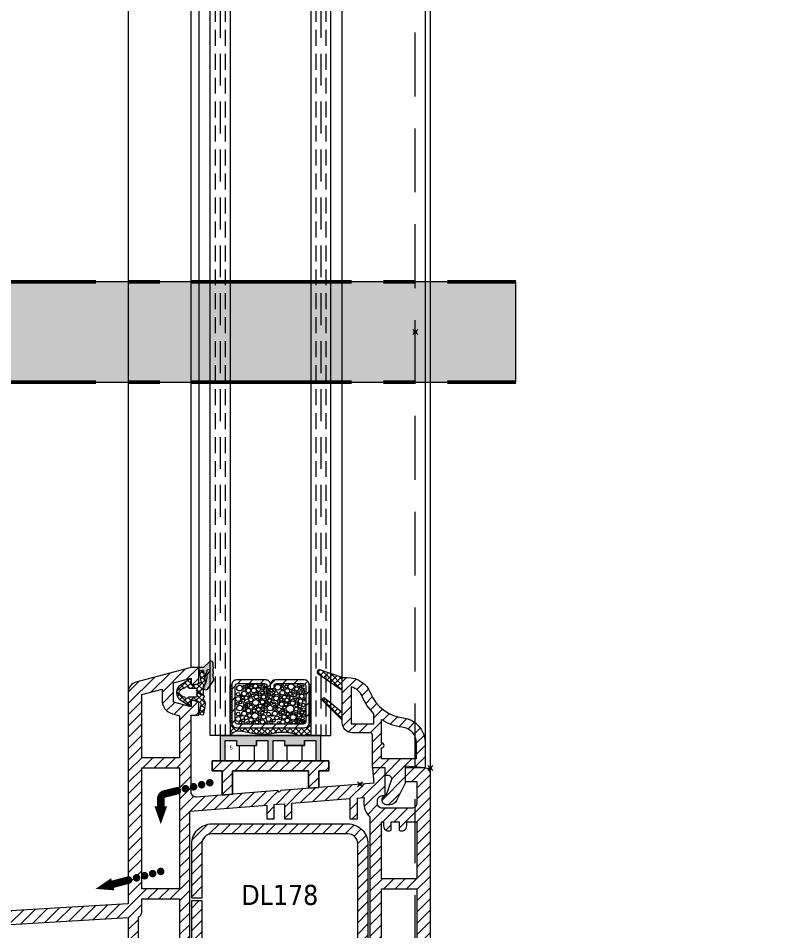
# Model space of a CAD drawing. Header units: millimetres. Extents: x -20000 to 230000, y -17405 to 25402.
# Drawn here: x 133538.6 to 133688.1, y -4381.6 to -4200.2 of the extents above; entities that cross this region are included whole.
import ezdxf

# ---------------------------------------------------------------- set-up
doc = ezdxf.new("R2010")
doc.units = ezdxf.units.MM
doc.header["$PDMODE"] = 35
doc.header["$PDSIZE"] = 0.5
doc.linetypes.add('AXES', pattern=[50.8, 31.75, -6.35, 6.35, -6.35])
doc.linetypes.add('CACHE', pattern=[9.525, 6.35, -3.175])
doc.layers.get('0').update_dxf_attribs({"lineweight": 13})
doc.layers.get('Defpoints').update_dxf_attribs({"true_color": 0xc2a584})
doc.layers.add('0 - Invisible', color=43, linetype='Continuous', lineweight=0, plot=False)
for name, color, linetype, lineweight in [('1 - Acier', 160, 'Continuous', 13), ('1 - Axe', 1, 'AXES', 0), ('1 - Cotation', 32, 'Continuous', 13), ('1 - INTERROMPU', 253, 'CACHE', 13), ('1 - Joint', 7, 'Continuous', 13), ('1 - PVC', 7, 'Continuous', 13), ('1 - Silicone', 40, 'Continuous', 13), ('1 - Vitrage', 252, 'Continuous', 13)]:
    doc.layers.add(name, color=color, linetype=linetype, lineweight=lineweight)
doc.layers.add('1 - Cache', color=7, linetype='Continuous', lineweight=0, true_color=0xffffff)
doc.styles.get("Standard").update_dxf_attribs({"font": 'ARIALUNI.TTF'})
doc.styles.add('Texte Poralu', font='tahomabd.ttf')
doc.dimstyles.new('100 - 1000', dxfattribs={"dimtxt": 15, "dimasz": 15, "dimexe": 5, "dimexo": 2.5, "dimgap": 8, "dimtad": 1, "dimdec": 1, "dimtxsty": 'Texte Poralu', "dimcen": 10, "dimazin": 0, "dimtfac": 1, "dimtdec": 1, "dimtmove": 0, "dimatfit": 3, "dimfxl": 1, "dimarcsym": 0})
doc.dimstyles.new('30 - 1000', dxfattribs={"dimtxt": 10, "dimasz": 10, "dimexe": 5, "dimexo": 2.5, "dimgap": 5, "dimtad": 1, "dimdec": 1, "dimtxsty": 'Texte Poralu', "dimcen": 5, "dimazin": 0, "dimtfac": 1, "dimtdec": 1, "dimtmove": 0, "dimatfit": 3, "dimfxl": 1, "dimarcsym": 0})
pattern_1 = [(45, (-2912.3842, -784.6884), (-0.561266, 0.561266), []), (135, (-2912.3842, -784.6884), (-0.561266, -0.561266), [])]

# ---------------------------------------------------------------- blocks, each defined once
blk = doc.blocks.new('*D953')
at = {"layer": 'Defpoints', "color": 0, "lineweight": -2, "transparency": 16777216}
blk.add_line((134840, -3795.67), (134875.99, -3795.67), dxfattribs=at)
at = {"layer": 'Defpoints', "color": 0, "transparency": 16777216}
for p in [(134837.5, -3795.67), (134837.5, -3795.67), (130000, -6005.67)]:
    blk.add_point(p, dxfattribs=at)
at = {"layer": 'Defpoints', "color": 0, "transparency": 16777216, "insert": (134859.25, -3785.46), "char_height": 10, "attachment_point": 5, "style": 'Texte Poralu'}
blk.add_mtext('2210', dxfattribs=at)
blk = doc.blocks.new('*D954')
at = {"layer": 'Defpoints', "color": 0, "lineweight": -2, "transparency": 16777216}
blk.add_line((135120, -3615.67), (135155.99, -3615.67), dxfattribs=at)
at = {"layer": 'Defpoints', "color": 0, "transparency": 16777216}
for p in [(135117.5, -3615.67), (135117.5, -3615.67), (130000, -6005.67)]:
    blk.add_point(p, dxfattribs=at)
at = {"layer": 'Defpoints', "color": 0, "transparency": 16777216, "insert": (135139.25, -3605.46), "char_height": 10, "attachment_point": 5, "style": 'Texte Poralu'}
blk.add_mtext('2390', dxfattribs=at)
blk = doc.blocks.new('*D955')
at = {"layer": 'Defpoints', "color": 0, "lineweight": -2, "transparency": 16777216}
blk.add_line((135420, -3505.67), (135455.99, -3505.67), dxfattribs=at)
at = {"layer": 'Defpoints', "color": 0, "transparency": 16777216}
for p in [(135417.5, -3505.67), (135417.5, -3505.67), (130000, -6005.67)]:
    blk.add_point(p, dxfattribs=at)
at = {"layer": 'Defpoints', "color": 0, "transparency": 16777216, "insert": (135439.25, -3495.46), "char_height": 10, "attachment_point": 5, "style": 'Texte Poralu'}
blk.add_mtext('2500', dxfattribs=at)
blk = doc.blocks.new('*D956')
at = {"layer": 'Defpoints', "color": 0, "lineweight": -2, "transparency": 16777216}
blk.add_line((134750, -3805.67), (134785.99, -3805.67), dxfattribs=at)
at = {"layer": 'Defpoints', "color": 0, "transparency": 16777216}
for p in [(134747.5, -3805.67), (134747.5, -3805.67), (130000, -6005.67)]:
    blk.add_point(p, dxfattribs=at)
at = {"layer": 'Defpoints', "color": 0, "transparency": 16777216, "insert": (134769.25, -3795.46), "char_height": 10, "attachment_point": 5, "style": 'Texte Poralu'}
blk.add_mtext('2200', dxfattribs=at)
blk = doc.blocks.new('Symbole Drainage')
at = {"const_width": 1.5}
blk.add_lwpolyline([(0, 3.54), (0, 5.06, -0.345013), (0.76, 6.03), (3.14, 6.62)], format="xyb", dxfattribs=at)
at = {"const_width": 0.75}
for points in [[(2.93, 6.66, 1), (3.68, 6.66, 1)], [(4.54, 7.06, 1), (5.29, 7.06, 1)], [(6.14, 7.45, 1), (6.89, 7.45, 1)], [(7.75, 7.85, 1), (8.5, 7.85, 1)], [(9.36, 8.25, 1), (10.11, 8.25, 1)]]:
    blk.add_lwpolyline(points, format="xyb", close=True, dxfattribs=at)
blk.add_lwpolyline([(0, 0, 0, 2.5, 0), (0, 3.54, 2.5, 2.5, 0)], format="xyseb")
blk = doc.blocks.new('*U423')
at = {"const_width": 0.75}
for points in [[(11.03, 2.86, -1), (11.68, 3.22, -1)], [(12.63, 3.29, -1), (13.28, 3.65, -1)], [(6.23, 1.58, -1), (6.89, 1.94, -1)], [(7.83, 2.01, -1), (8.49, 2.37, -1)], [(9.43, 2.43, -1), (10.09, 2.8, -1)]]:
    blk.add_lwpolyline(points, format="xyb", close=True, dxfattribs=at)
for points in [[(0, 0, 0, 2.5, 0), (3.42, 0.92, 2.5, 2.5, 0)], [(3.42, 0.92, 1.5, 1.5, 0), (6.39, 1.71, 0, 0, 0)]]:
    blk.add_lwpolyline(points, format="xyseb")
blk = doc.blocks.new('Rehau - Renfort TR 35 61')
at = {"layer": '1 - Acier', "linetype": 'ByBlock'}
h = blk.add_hatch(dxfattribs=at)
h.set_pattern_fill('ANSI31', color=256, scale=0.5, style=0)
h.paths.add_polyline_path([(4, 15, 0.414214), (0, 11), (0, 0.25), (2, 0.25), (2, 11, -0.414214), (4, 13), (31, 13, -0.414214), (33, 11), (33, -11, -0.414214), (31, -13), (4, -13, -0.414214), (2, -11), (2, -0.25), (0, -0.25), (0, -11, 0.414214), (4, -15), (31, -15, 0.414214), (35, -11), (35, 11, 0.414214), (31, 15)])
blk.add_lwpolyline([(4, 15), (31, 15, -0.414214), (35, 11), (35, -11, -0.414214), (31, -15), (4, -15, -0.414214), (0, -11), (0, -0.25), (2, -0.25), (2, -11, 0.414214), (4, -13), (31, -13, 0.414214), (33, -11), (33, 11, 0.414214), (31, 13), (4, 13, 0.414214), (2, 11), (2, 0.25), (0, 0.25), (0, 11, -0.414214)], format="xyb", close=True, dxfattribs=at)
blk = doc.blocks.new('Rehau - DL178')
at = {"layer": '1 - PVC', "linetype": 'ByBlock'}
h = blk.add_hatch(dxfattribs=at)
h.set_pattern_fill('ANSI31', color=256, scale=0.5, style=0)
h.set_pattern_definition([(45, (178, 0), (-1.122532, 1.122532), [])])
h.paths.add_polyline_path([(121.8, 17, -0.414299), (119.8, 15), (118, 15), (3, 15), (3, 6.5), (3.77, 2.36, -0.045854), (3.8, 2, -0.414207), (1.8, 0), (0, 0), (0, 32.06, -0.396963), (0.94, 33.06), (118, 40), (118, 82.12, -0.339454), (119.48, 84.05), (130.5, 87), (132, 87), (132, 83.99, -0.339454), (131.85, 83.8), (130.75, 83.51, -0.493145), (130.5, 83.7), (130.5, 84.84), (127, 83.9), (127, 80.1), (130.5, 79.16), (130.5, 80.3, -0.493145), (130.75, 80.49), (131.85, 80.2, -0.339454), (132, 80.01), (132, 77.5), (130.5, 77.5), (130.5, 62.23, 0.437409), (131.58, 61.23), (147.72, 62.5), (147.72, 62.5), (148, 62.22), (148.33, 62.55), (166.76, 64), (166.5, 67), (169, 67), (169, 61.5), (168.5, 61.5, 0.414214), (167.5, 60.5), (167.5, 60, 0.414214), (168.5, 59), (174.3, 59, 0.414214), (175.3, 60), (175.3, 64.3), (173, 64.3), (173, 67), (177, 67, -0.414214), (178, 66), (178, 25.9), (178, 3, -0.414214), (175, 0), (175, 15.4, -0.236068), (174.2, 17, -0.045849), (174.23, 17.36), (175, 21.5), (175, 23), (169.7, 23, 0.414214), (168.7, 22), (168.7, 21.5, 0.414214), (169.7, 20.5), (170.2, 20.5), (170.2, 16, -0.414214), (169.7, 15.5), (161, 15.5), (161, 18.2), (166, 18.2), (166, 23.2), (148, 23.2), (134, 23.2), (134, 18.2), (139, 18.2), (139, 15.5), (131.8, 15.5, -0.414214), (131.3, 16), (131.3, 23), (121, 23), (121, 21.5), (121.77, 17.36, -0.045776)])
h.paths.add_polyline_path([(145.5, 59.62), (145.5, 56.9), (147, 56.9), (147, 59.74), (149, 59.89), (149, 56.9), (150.5, 56.9), (150.5, 60.01), (162, 60.92), (162, 56.9), (163.5, 56.9), (163.5, 61.03), (164.8, 61.14), (164.86, 61.14, 0.060551), (164.81, 60.25, 0.227964), (166, 57.27), (166, 57.1), (166, 25.9), (130.2, 25.9), (130.2, 57.57), (130.2, 58.41), (133.7, 58.69)], flags=16)
h.paths.add_polyline_path([(128.2, 43), (120.7, 43), (120.7, 67), (128.2, 67)], flags=16)
h.paths.add_polyline_path([(128.2, 69), (120.7, 69), (120.7, 81.58), (124.7, 82.65), (124.7, 80.48, 0.339454), (126.78, 77.78), (128.2, 77.39)], flags=16)
h.paths.add_polyline_path([(128.2, 41), (128.2, 25.7), (126.3, 25.7), (124, 25.7), (120, 25.7), (120, 37.41, 0.327538), (120.7, 38.37), (120.7, 41)], flags=16)
h.paths.add_polyline_path([(168.3, 56.3), (168.7, 56.3), (168.7, 55.5, 0.57735), (170.2, 54.63), (170.2, 56.3), (171.8, 56.3), (171.8, 54.63, 0.57735), (173.3, 55.5), (173.3, 56.3), (175.3, 56.3), (175.3, 45), (168.3, 45)], flags=16)
h.paths.add_polyline_path([(168.3, 43), (175.3, 43), (175.3, 25.7), (168.3, 25.7)], flags=16)
h.paths.add_polyline_path([(118, 37.3), (118, 17.7), (115.3, 17.7), (82.3, 17.7), (82.3, 35.18)], flags=16)
h.paths.add_polyline_path([(80, 35.04), (80, 17.7), (62.3, 17.7), (62.3, 33.99)], flags=16)
h.paths.add_polyline_path([(60, 33.85), (60, 17.7), (42.3, 17.7), (42.3, 32.8)], flags=16)
h.paths.add_polyline_path([(40, 32.67), (40, 17.7), (22.3, 17.7), (22.3, 31.62)], flags=16)
h.paths.add_polyline_path([(20, 31.48), (20, 17.7), (2.7, 17.7), (2.7, 30.46)], flags=16)
at = {"layer": '0 - Invisible'}
for p in [(132, 82), (164, 63.78), (0, 33), (150, 18.2), (175, 15)]:
    blk.add_point(p, dxfattribs=at)
at = {"layer": '0 - Invisible', "linetype": 'ByBlock'}
blk.add_point((178, 67), dxfattribs=at)
at = {"layer": '1 - PVC', "linetype": 'ByBlock'}
for points in [[(131.58, 61.23, -0.437409), (130.5, 62.23), (130.5, 77.5), (132, 77.5), (132, 80.01, 0.339454), (131.85, 80.2), (130.75, 80.49, 0.493145), (130.5, 80.3), (130.5, 79.16), (127, 80.1), (127, 83.9), (130.5, 84.84), (130.5, 83.7, 0.493145), (130.75, 83.51), (131.85, 83.8, 0.339454), (132, 83.99), (132, 87), (130.5, 87), (119.48, 84.05, 0.339454), (118, 82.12), (118, 40), (0.94, 33.06, 0.396963), (0, 32.06), (0, 0), (1.8, 0, 0.414214), (3.8, 2, 0.045849), (3.77, 2.36), (3, 6.5), (3, 15), (118, 15), (119.8, 15, 0.414214), (121.8, 17, 0.045849), (121.77, 17.36), (121, 21.5), (121, 23), (131.3, 23), (131.3, 16, 0.414214), (131.8, 15.5), (139, 15.5), (139, 18.2), (134, 18.2), (134, 23.2), (148, 23.2), (166, 23.2), (166, 18.2), (161, 18.2), (161, 15.5), (169.7, 15.5, 0.414214), (170.2, 16), (170.2, 20.5), (169.7, 20.5, -0.414214), (168.7, 21.5), (168.7, 22, -0.414214), (169.7, 23), (175, 23), (175, 21.5), (174.23, 17.36, 0.045849), (174.2, 17, 0.236068), (175, 15.4), (175, 0, 0.414214), (178, 3), (178, 25.9), (178, 66, 0.414214), (177, 67), (173, 67), (173, 64.3), (175.3, 64.3), (175.3, 60, -0.414214), (174.3, 59), (168.5, 59, -0.414214), (167.5, 60), (167.5, 60.5, -0.414214), (168.5, 61.5), (169, 61.5), (169, 67), (166.5, 67), (166.76, 64), (148.33, 62.55), (148, 62.22), (147.72, 62.5), (147.72, 62.5), (131.58, 61.23, -0.437409)], [(128.2, 69), (120.7, 69), (120.7, 81.58), (124.7, 82.65), (124.7, 80.48, 0.339454), (126.78, 77.78), (128.2, 77.39), (128.2, 69)], [(145.5, 59.62), (145.5, 56.9), (147, 56.9), (147, 59.74), (149, 59.89), (149, 56.9), (150.5, 56.9), (150.5, 60.01), (162, 60.92), (162, 56.9), (163.5, 56.9), (163.5, 61.03), (164.8, 61.14), (164.86, 61.14, 0.060551), (164.81, 60.25, 0.227964), (166, 57.27), (166, 57.1), (166, 25.9), (130.2, 25.9), (130.2, 57.57), (130.2, 58.41), (133.7, 58.69), (145.5, 59.62)], [(168.3, 56.3), (168.7, 56.3), (168.7, 55.5, 0.57735), (170.2, 54.63), (170.2, 56.3), (171.8, 56.3), (171.8, 54.63, 0.57735), (173.3, 55.5), (173.3, 56.3), (175.3, 56.3), (175.3, 45), (168.3, 45), (168.3, 56.3)], [(128.2, 41), (128.2, 25.7), (126.3, 25.7), (124, 25.7), (120, 25.7), (120, 37.41, 0.327538), (120.7, 38.37), (120.7, 41), (128.2, 41)]]:
    blk.add_lwpolyline(points, format="xyb", close=True, dxfattribs=at)
for points in [[(128.2, 43), (120.7, 43), (120.7, 67), (128.2, 67), (128.2, 43)], [(168.3, 43), (175.3, 43), (175.3, 25.7), (168.3, 25.7), (168.3, 43)], [(118, 37.3), (118, 17.7), (115.3, 17.7), (82.3, 17.7), (82.3, 35.18), (118, 37.3)], [(80, 35.04), (80, 17.7), (62.3, 17.7), (62.3, 33.99), (80, 35.04)], [(40, 32.67), (40, 17.7), (22.3, 17.7), (22.3, 31.62), (40, 32.67)], [(60, 33.85), (60, 17.7), (42.3, 17.7), (42.3, 32.8), (60, 33.85)], [(20, 31.48), (20, 17.7), (2.7, 17.7), (2.7, 30.46), (20, 31.48)]]:
    blk.add_lwpolyline(points, close=True, dxfattribs=at)
blk = doc.blocks.new('*U368')
for name, p in [('Rehau - DL178', (-75, -10)), ('Symbole Drainage', (49.45, 45.82)), ('Rehau - Renfort TR 35 61', (55.6, 30.9)), ('*U423', (36.49, 32.97))]:
    blk.add_blockref(name, p)
at = {"insert": (73.1, 31.73), "char_height": 4, "attachment_point": 5, "style": 'Texte Poralu'}
blk.add_mtext('DL178', dxfattribs=at)
blk = doc.blocks.new('*D1790')
at = {"layer": '1 - Cotation', "color": 0, "lineweight": -2, "transparency": 16777216}
for p, q in [((133520, -3805.67), (133867.5, -3805.67)), ((133862.5, -3820.67), (133862.5, -4391.27)), ((133620, -4406.27), (133867.5, -4406.27))]:
    blk.add_line(p, q, dxfattribs=at)
at = {"layer": '1 - Cotation', "color": 0, "transparency": 16777216}
for points in [[(133860, -3820.67), (133865, -3820.67), (133862.5, -3805.67)], [(133860, -4391.27), (133865, -4391.27), (133862.5, -4406.27)]]:
    blk.add_solid(points, dxfattribs=at)
at = {"layer": 'Defpoints', "color": 0, "transparency": 16777216}
for p in [(133517.5, -3805.67), (133617.5, -4406.27), (133862.5, -4406.27)]:
    blk.add_point(p, dxfattribs=at)
at = {"layer": '1 - Cotation', "color": 0, "transparency": 16777216, "insert": (133847, -4105.97), "char_height": 15, "attachment_point": 5, "rotation": 90, "style": 'Texte Poralu'}
blk.add_mtext('H', dxfattribs=at)
blk = doc.blocks.new('*U291')
at = {"layer": '1 - Acier'}
h = blk.add_hatch(dxfattribs=at)
h.set_pattern_fill('ANSI31', color=256, scale=0.5, style=0)
h.set_pattern_definition([(45, (-53.198, 0), (-1.12253, 1.12253), [])])
h.paths.add_polyline_path([(-1.19, 10.35, -0.414214), (-0.71, 9.87), (-0.71, 9.39), (0, 9.39), (0, 10.11, 0.414214), (-0.95, 11.06), (-6.75, 11.06, 0.414214), (-7.7, 10.11), (-7.7, 2.51, 0.414214), (-6.75, 1.56), (6.75, 1.56, 0.414214), (7.7, 2.51), (7.7, 10.11, 0.414214), (6.75, 11.06), (0.95, 11.06, 0.414214), (0, 10.11), (0, 9.39), (0.71, 9.39), (0.71, 9.87, -0.414214), (1.19, 10.35), (6.51, 10.35, -0.414214), (6.99, 9.87), (6.99, 2.75, -0.414214), (6.51, 2.27), (-6.51, 2.27, -0.414214), (-6.99, 2.75), (-6.99, 9.87, -0.414214), (-6.51, 10.35)])
at = {"layer": '1 - Silicone'}
h = blk.add_hatch(dxfattribs=at)
h.set_pattern_fill('ANSI31', color=256, scale=3, style=0)
h.set_pattern_definition([(135, (89.45962, 19.9178), (0.265165, 0.265165), [])])
h.paths.add_polyline_path([(-8, 2.51), (-7.7, 2.51), (-7.7, 10.11), (-8, 10.11)])
h = blk.add_hatch(dxfattribs=at)
h.set_pattern_fill('ANSI31', color=256, scale=3, style=0)
h.set_pattern_definition([(45, (-89.45962, 19.9178), (-0.265165, 0.265165), [])])
h.paths.add_polyline_path([(8, 10.11), (7.7, 10.11), (7.7, 2.51), (8, 2.51)])
h = blk.add_hatch(dxfattribs=at)
h.set_pattern_fill('ANSI37', color=256, scale=0.25, style=0)
h.set_pattern_definition([(45, (-53.198, 0), (-0.561266, 0.561266), []), (135, (-53.198, 0), (-0.561266, -0.561266), [])])
edge = h.paths.add_edge_path()
edge.add_arc((-6.75, 2.51), 0.95, 180, 270, ccw=False)
edge.add_line((-7.7, 2.51), (-8, 2.51))
edge.add_line((-8, 2.51), (-8, 0))
edge.add_spline(control_points=[(-8, 0), (-7.75, 0.3), (-7.07, 1.12), (-5.05, 0.73), (-1.23, 0.13), (0.48, 0.41), (1.65, 0.75), (4.92, 0.57), (6.11, -0.43), (7.45, 0.54), (7.9, 0.1), (8, 0)], knot_values=[0, 0, 0, 0, 1.112924, 3.032488, 5.381325, 7.006548, 8.100712, 8.980186, 10.784819, 12.190253, 12.587238, 12.587238, 12.587238, 12.587238], degree=3, periodic=0)
edge.add_line((8, 0), (8, 2.51))
edge.add_line((8, 2.51), (7.7, 2.51))
edge.add_arc((6.75, 2.51), 0.95, -90, 0, ccw=False)
edge.add_line((6.75, 1.56), (-6.75, 1.56))
at = {"layer": '0 - Invisible'}
for p, q in [((-8, 2.51), (-8, 0)), ((8, 2.51), (8, 0))]:
    blk.add_line(p, q, dxfattribs=at)
at = {"layer": '1 - Acier'}
blk.add_lwpolyline([(0, 9.39), (0, 10.11, 0.414214), (-0.95, 11.06), (-6.75, 11.06, 0.414214), (-7.7, 10.11), (-7.7, 2.51, 0.414214), (-6.75, 1.56), (6.75, 1.56, 0.414214), (7.7, 2.51), (7.7, 10.11, 0.414214), (6.75, 11.06), (0.95, 11.06, 0.414214), (0, 10.11)], format="xyb", dxfattribs=at)
blk.add_lwpolyline([(0.71, 9.39), (0.71, 9.87, -0.414214), (1.19, 10.35), (6.51, 10.35, -0.414214), (6.99, 9.87), (6.99, 2.75, -0.414214), (6.51, 2.27), (-6.51, 2.27, -0.414214), (-6.99, 2.75), (-6.99, 9.87, -0.414214), (-6.51, 10.35), (-1.19, 10.35, -0.414214), (-0.71, 9.87), (-0.71, 9.39)], format="xyb", close=True, dxfattribs=at)
at = {"layer": '1 - PVC'}
for centre, radius in [((-6.14, 9.44), 0.563), ((-5.22, 9.24), 0.282), ((-5.24, 9.8), 0.205), ((-4.73, 10.08), 0.13), ((-4.7, 9.6), 0.154), ((-4.39, 8.96), 0.435), ((-4.33, 9.97), 0.219), ((-4.32, 9.56), 0.16), ((-3.85, 9.55), 0.293), ((-3.7, 10.13), 0.171), ((-3.32, 8.96), 0.479), ((-2.99, 9.84), 0.435), ((-2.4, 9.14), 0.384), ((-2.12, 9.83), 0.286), ((-1.66, 9.27), 0.23), ((-1.42, 10.03), 0.232), ((-1.32, 9.57), 0.149), ((-1.09, 9.06), 0.286), ((-0.96, 9.65), 0.164), ((-0.35, 9.09), 0.156), ((0.14, 8.96), 0.267), ((0.83, 8.93), 0.241), ((1.44, 9.6), 0.563), ((2.36, 9.39), 0.282), ((2.34, 9.96), 0.205), ((3.13, 9.76), 0.302), ((3.33, 8.89), 0.472), ((4.09, 9.72), 0.597), ((4.87, 9.75), 0.154), ((5.18, 9.29), 0.384), ((5.64, 9.96), 0.283), ((6.03, 9.37), 0.243), ((6.36, 9.83), 0.229), ((6.61, 9.29), 0.138), ((-6.44, 7.27), 0.486), ((-6.44, 8.24), 0.358), ((-5.83, 7.94), 0.179), ((-5.53, 7.57), 0.277), ((-5.42, 6.96), 0.307), ((-5.22, 8.34), 0.486), ((-4.83, 7.5), 0.384), ((-4.17, 8.23), 0.279), ((-4.22, 7.73), 0.13), ((-3.89, 7.12), 0.435), ((-3.54, 7.99), 0.282), ((-2.8, 7.68), 0.397), ((-2.86, 8.38), 0.223), ((-2.4, 8.5), 0.128), ((-2.12, 8.11), 0.256), ((-2.14, 7.35), 0.23), ((-1.63, 8.52), 0.307), ((-1.37, 7.68), 0.435), ((-0.96, 8.47), 0.236), ((-0.68, 7.4), 0.267), ((-0.71, 7.96), 0.186), ((-0.48, 8.7), 0.186), ((-0.22, 6.94), 0.362), ((-0.3, 8.19), 0.22), ((0.01, 7.65), 0.337), ((0.24, 8.32), 0.276), ((0.49, 7.09), 0.206), ((0.6, 7.94), 0.219), ((1.13, 7.42), 0.486), ((1.13, 8.4), 0.358), ((1.75, 8.09), 0.179), ((2, 7.65), 0.189), ((2.16, 7.12), 0.307), ((2.36, 8.5), 0.486), ((2.75, 7.65), 0.384), ((3.26, 7.02), 0.401), ((3.19, 8.08), 0.209), ((3.59, 7.84), 0.21), ((3.95, 8.32), 0.335), ((4.16, 7.47), 0.361), ((4.47, 8.73), 0.282), ((4.82, 8.05), 0.334), ((4.9, 7.21), 0.276), ((5.18, 8.65), 0.128), ((5.46, 8.27), 0.256), ((5.44, 7.5), 0.23), ((5.98, 6.84), 0.435), ((5.95, 8.68), 0.307), ((6.21, 7.83), 0.435), ((6.56, 8.8), 0.219), ((6.72, 8.34), 0.102), ((6.74, 7.37), 0.105), ((-6.55, 6.32), 0.257), ((-6.14, 5.48), 0.563), ((-5.98, 6.58), 0.256), ((-5.22, 5.27), 0.282), ((-5.24, 5.84), 0.205), ((-5.11, 6.37), 0.232), ((-4.7, 5.63), 0.154), ((-4.7, 6.02), 0.138), ((-4.47, 6.53), 0.23), ((-3.87, 5.65), 0.37), ((-3.97, 6.23), 0.189), ((-2.95, 6.56), 0.602), ((-2.98, 5.56), 0.277), ((-2.4, 5.17), 0.384), ((-2.06, 5.89), 0.366), ((-2.23, 6.89), 0.132), ((-1.6, 6.68), 0.435), ((-1.53, 5.25), 0.309), ((-1.4, 5.97), 0.162), ((-1.04, 5.61), 0.22), ((-1.02, 6.94), 0.179), ((-0.89, 6.12), 0.276), ((-0.71, 6.6), 0.195), ((-0.07, 5.48), 0.563), ((-0.38, 6.3), 0.181), ((0.21, 6.43), 0.257), ((0.72, 6.5), 0.179), ((0.85, 5.27), 0.282), ((0.83, 5.84), 0.205), ((1.26, 6.14), 0.261), ((1.36, 5.63), 0.154), ((1.67, 5.17), 0.384), ((1.6, 6.73), 0.256), ((2.21, 6.25), 0.447), ((2.78, 5.56), 0.299), ((2.65, 6.81), 0.164), ((3.06, 6.22), 0.338), ((3.88, 5.32), 0.739), ((3.6, 6.37), 0.171), ((3.9, 6.94), 0.153), ((4.4, 6.44), 0.474), ((5.11, 5.25), 0.387), ((5.11, 6.02), 0.292), ((5.11, 6.68), 0.23), ((5.56, 6.32), 0.154), ((5.87, 5.79), 0.309), ((6.51, 6.07), 0.344), ((6.59, 5.22), 0.286), ((6.64, 7.04), 0.195), ((-6.44, 3.31), 0.486), ((-6.44, 4.28), 0.358), ((-5.83, 3.97), 0.179), ((-5.22, 4.38), 0.486), ((-4.83, 3.54), 0.384), ((-4.37, 4.98), 0.435), ((-4.16, 3.99), 0.381), ((-3.8, 4.55), 0.202), ((-3.08, 3.92), 0.63), ((-3.24, 4.96), 0.342), ((-2.4, 4.53), 0.128), ((-2.12, 4.15), 0.256), ((-1.63, 4.56), 0.307), ((-1.37, 3.71), 0.435), ((-0.94, 4.81), 0.309), ((-0.38, 3.31), 0.486), ((-0.38, 4.28), 0.358), ((0.24, 3.97), 0.179), ((0.85, 4.38), 0.486), ((1.24, 3.54), 0.384), ((1.67, 4.53), 0.128), ((1.95, 4.15), 0.256), ((2.44, 4.56), 0.307), ((2.31, 5.3), 0.138), ((2.7, 3.71), 0.435), ((2.62, 5.07), 0.17), ((3, 4.76), 0.216), ((3.4, 4.29), 0.355), ((3.48, 3.68), 0.167), ((4.03, 4.31), 0.192), ((4.5, 3.63), 0.567), ((4.61, 4.52), 0.239), ((5.08, 4.38), 0.236), ((5.62, 4.02), 0.343), ((5.62, 4.69), 0.243), ((6.03, 5.25), 0.179), ((6.23, 4.61), 0.324), ((6.13, 3.97), 0.106), ((6.38, 3.43), 0.307), ((6.61, 4.05), 0.263), ((6.72, 4.74), 0.114), ((-5.98, 2.61), 0.256), ((-5.42, 3), 0.307), ((-5.1, 2.47), 0.125), ((-4.47, 2.56), 0.23), ((-3.88, 3.12), 0.422), ((-3.58, 2.47), 0.165), ((-3.24, 2.86), 0.171), ((-2.7, 2.67), 0.343), ((-2.78, 3.14), 0.112), ((-2.21, 2.94), 0.203), ((-2.14, 3.38), 0.23), ((-1.6, 2.72), 0.435), ((-0.71, 2.61), 0.2), ((0.09, 2.61), 0.256), ((0.65, 3), 0.307), ((1.6, 2.56), 0.23), ((1.93, 3.38), 0.23), ((2.47, 2.72), 0.435), ((3.36, 3.03), 0.463), ((3.96, 2.51), 0.217), ((4.06, 3), 0.0725), ((4.62, 2.61), 0.33), ((5.03, 3.08), 0.186), ((5.16, 2.51), 0.186), ((5.31, 3.38), 0.181), ((5.51, 2.9), 0.232), ((5.54, 2.46), 0.106), ((5.77, 3.28), 0.186), ((5.98, 2.61), 0.229), ((6, 3), 0.0923), ((6.33, 2.85), 0.149), ((6.59, 2.54), 0.149), ((6.72, 2.9), 0.156)]:
    blk.add_circle(centre, radius, dxfattribs=at)
at = {"layer": '1 - Silicone'}
for points in [[(-8, 10.11), (-7.7, 10.11), (-7.7, 2.51), (-8, 2.51)], [(8, 10.11), (7.7, 10.11), (7.7, 2.51), (8, 2.51)]]:
    blk.add_lwpolyline(points, close=True, dxfattribs=at)
blk.add_open_spline([(-8, 0), (-7.75, 0.3), (-7.07, 1.12), (-5.05, 0.73), (-1.23, 0.13), (0.48, 0.41), (1.65, 0.75), (4.92, 0.57), (6.11, -0.43), (7.45, 0.54), (7.9, 0.1), (8, 0)], degree=3, knots=[0, 0, 0, 0, 1.112924, 3.032488, 5.381325, 7.006548, 8.100712, 8.980186, 10.784819, 12.190253, 12.587238, 12.587238, 12.587238, 12.587238], dxfattribs=at)
blk = doc.blocks.new('*U421')
at = {"layer": '1 - PVC', "linetype": 'ByBlock', "lineweight": -2}
h = blk.add_hatch(color=0, dxfattribs=at)
h.dxf.hatch_style = 1
h.paths.add_polyline_path([(-2.75, 4), (-0.5, 4), (-0.5, 0), (0.5, 0), (0.5, 4), (2.75, 4), (2.75, 3), (6.75, 3), (6.75, 4), (9, 4), (9, 0), (10, 0), (10, 5), (-10, 5), (-10, 0), (-9, 0), (-9, 4), (-6.75, 4), (-6.75, 3), (-2.75, 3)])
at = {"layer": '1 - PVC', "color": 0, "linetype": 'ByBlock', "lineweight": -2}
for p, q in [((10, 5), (-10, 5)), ((-10, 5), (-10, 0)), ((10, 5), (-10, 5)), ((-10, 5), (10, 5)), ((-10, 5), (-10, 0)), ((-9, 0), (-9, 4)), ((-9, 4), (-6.75, 4)), ((-9, 0), (-9, 4)), ((-9, 4), (-6.75, 4)), ((-6.75, 4), (-6.75, 3)), ((-6.75, 4), (-6.75, 3)), ((-2.75, 4), (-0.5, 4)), ((-2.75, 3), (-2.75, 4)), ((-2.75, 4), (-0.5, 4)), ((-2.75, 4), (-2.75, 3)), ((-0.5, 4), (-0.5, 0)), ((-0.5, 4), (-0.5, 0)), ((0.5, 0), (0.5, 4)), ((0.5, 4), (2.75, 4)), ((0.5, 0), (0.5, 4)), ((0.5, 4), (2.75, 4)), ((2.75, 4), (2.75, 3)), ((2.75, 4), (2.75, 3)), ((6.75, 3), (6.75, 4)), ((6.75, 4), (9, 4)), ((6.75, 4), (9, 4)), ((6.75, 4), (6.75, 3)), ((9, 4), (9, 0)), ((9, 4), (9, 0)), ((10, 0), (10, 5)), ((10, 0), (10, 5)), ((-6.75, 3), (-2.75, 3)), ((-6.75, 3), (-2.75, 3)), ((-6.25, 3), (-6.25, 0)), ((-3.25, 3), (-3.25, 0)), ((2.75, 3), (6.75, 3)), ((6.75, 3), (2.75, 3)), ((3.25, 3), (3.25, 0)), ((6.25, 3), (6.25, 0)), ((-10, 0), (-9, 0)), ((-10, 0), (10, 0)), ((-0.5, 0), (0.5, 0)), ((9, 0), (10, 0))]:
    blk.add_line(p, q, dxfattribs=at)
at = {"color": 0, "linetype": 'ByBlock', "lineweight": -2}
blk.add_text('5', height=0.8, dxfattribs=at).set_placement((-8.12, 2.19))
blk = doc.blocks.new('Rehau - Support calle de vitrage')
at = {"layer": '1 - PVC'}
h = blk.add_hatch(dxfattribs=at)
h.set_pattern_fill('ANSI31', color=256, scale=0.5, angle=180, style=0)
h.set_pattern_definition([(225, (-99742.6855, -319414.7135), (1.122532015, -1.122532015), [])])
h.paths.add_polyline_path([(7.57, 4.05), (7.57, 0.6), (9.57, 0.75), (9.57, 4.05), (11.59, 4.05), (11.59, 6.05), (-11.59, 6.05), (-11.59, 4.05), (-9.57, 4.05), (-9.57, -0.75), (-7.57, -0.6), (-7.57, 4.05)])
for p, q in [((-11.59, 4.05), (-11.59, 6.05)), ((-11.59, 6.05), (11.59, 6.05)), ((11.59, 6.05), (11.59, 4.05)), ((-9.57, 4.05), (-11.59, 4.05)), ((-9.57, -0.75), (-9.57, 4.05)), ((7.57, 4.05), (-7.57, 4.05)), ((-7.57, 4.05), (-7.57, -0.6)), ((7.57, 0.6), (7.57, 4.05)), ((11.59, 4.05), (9.57, 4.05)), ((9.57, 4.05), (9.57, 0.75)), ((9.57, 0.75), (7.57, 0.6)), ((-7.57, -0.6), (-9.57, -0.75))]:
    blk.add_line(p, q, dxfattribs=at)
blk.add_lwpolyline([(-11.59, 6.05), (-11.59, 4.05), (-9.57, 4.05), (-9.57, -0.75), (-7.57, -0.6), (-7.57, 4.05), (7.57, 4.05), (7.57, 0.6), (9.57, 0.75), (9.57, 4.05), (11.59, 4.05), (11.59, 6.05)], close=True, dxfattribs=at)
blk = doc.blocks.new('Rehau - Doucine 16.5x18')
at = {"layer": '1 - Joint', "linetype": 'ByBlock'}
h = blk.add_hatch(dxfattribs=at)
h.set_pattern_fill('ANSI37', color=256, scale=0.25, style=0)
h.set_pattern_definition(pattern_1)
h.paths.add_polyline_path([(-8.5, 15.5), (-8.5, 18), (-12.97, 19.48, 0.080019), (-13.1, 19.5, 0.414214), (-13.5, 19.1, 0.24877), (-13.32, 18.77)])
h = blk.add_hatch(dxfattribs=at)
h.set_pattern_fill('ANSI37', color=256, scale=0.25, style=0)
h.set_pattern_definition(pattern_1)
h.paths.add_polyline_path([(-8.5, 9.5), (-8.5, 11), (-12.01, 13.86, 0.631799), (-12.5, 13.62, 0.198912), (-12.41, 13.41)])
at = {"layer": '1 - PVC', "linetype": 'ByBlock'}
h = blk.add_hatch(dxfattribs=at)
h.set_pattern_fill('ANSI31', color=256, scale=0.5, style=0)
h.set_pattern_definition([(45, (-2912.3842, -784.6884), (-1.122532, 1.122532), [])])
h.paths.add_polyline_path([(-3, 7, -0.414214), (-2.5, 6.5), (-2.5, 0), (0, 0), (0, -1.5), (0.66, -1.5, -0.520567), (1.31, -2.44), (0.2, -5.5, 0.381131), (-0.6, -6.4, 0.414214), (0.3, -7.3), (0.94, -7.3, 0.285279), (2.29, -6.46), (4, -3), (4, 0.35), (8, 0), (8, 5, 0.379901), (3.59, 9.96, -0.272736), (-2.87, 14.89, 0.304849), (-7.5, 18), (-8.5, 18), (-8.5, 15.5), (-8.5, 11), (-8.5, 9.5), (-8.5, 9, 0.414214), (-6.5, 7)])
h.paths.add_polyline_path([(-6.7, 8.8), (-6.7, 16.1, -0.237024), (-4.54, 14.21, 0.106788), (-2.2, 10.79), (-2.2, 8.8)], flags=16)
h.paths.add_polyline_path([(-0.7, 9.63, 0.111788), (3.38, 8.18, -0.379901), (6.2, 5), (6.2, 1.8), (-0.7, 1.8), (-0.7, 4, 1), (-0.7, 5)], flags=16)
at = {"layer": '1 - Joint', "linetype": 'ByBlock'}
for points in [[(-8.5, 18), (-12.97, 19.48, 0.080019), (-13.1, 19.5, 0.414214), (-13.5, 19.1, 0.24877), (-13.32, 18.77), (-8.5, 15.5)], [(-8.5, 11), (-12.01, 13.86, 0.172454), (-12.2, 13.92, 0.414214), (-12.5, 13.62, 0.198912), (-12.41, 13.41), (-8.5, 9.5)]]:
    blk.add_lwpolyline(points, format="xyb", dxfattribs=at)
at = {"layer": '1 - PVC', "linetype": 'ByBlock'}
for points in [[(0.3, -7.3, -0.414214), (-0.6, -6.4, -0.381131), (0.2, -5.5), (1.31, -2.44, 0.520567), (0.66, -1.5), (0, -1.5), (0, 0), (-2.5, 0), (-2.5, 6.5, 0.414214), (-3, 7), (-6.5, 7, -0.414214), (-8.5, 9), (-8.5, 9.5), (-8.5, 11), (-8.5, 15.5), (-8.5, 18), (-7.5, 18, -0.304849), (-2.87, 14.89, 0.272736), (3.59, 9.96, -0.379901), (8, 5), (8, 0), (4, 0.35), (4, -3), (2.29, -6.46, -0.285279), (0.94, -7.3)], [(-2.2, 10.79, -0.106788), (-4.54, 14.21, 0.237024), (-6.7, 16.1), (-6.7, 8.8), (-2.2, 8.8)], [(3.38, 8.18, -0.379901), (6.2, 5), (6.2, 1.8), (-0.7, 1.8), (-0.7, 4, 1), (-0.7, 5), (-0.7, 9.63, 0.111788)]]:
    blk.add_lwpolyline(points, format="xyb", close=True, dxfattribs=at)
blk = doc.blocks.new('*U293')
at = {"layer": '1 - Joint', "linetype": 'ByBlock'}
blk.add_hatch(color=256, dxfattribs=at).paths.add_polyline_path([(2.84, 3.14), (2.84, 3.78, 0.57735), (2.84, 4.13), (2.84, 4.79, 0.57735), (2.84, 5.13), (2.84, 5.85, 0.419335), (2.27, 6.28), (0.94, 4.97), (0.31, 5, 0.477659), (0, 4.65), (0.11, 4.02, -0.406954), (0.36, 4.36), (0.75, 4.43, -0.418679), (0.98, 4.27), (1.3, 2.36, -0.125286), (1.66, 4.3, -1.387029), (2.11, 4.3), (1.59, 3.57, -0.153631), (1.05, 1.3, 0.167659), (0.93, 1.03), (0.93, 0.96, 0.744987), (1.78, 0.78), (2.91, 2.37, 0.250622)])
h = blk.add_hatch(dxfattribs=at)
h.set_pattern_fill('ANSI37', color=256, scale=0.25, style=0)
h.paths.add_polyline_path([(0.93, 0.96, -0.041156), (0.93, 1.03), (0.93, 1.36, 0.277105), (1.3, 2.36), (0.98, 4.27, 0.414214), (0.75, 4.43), (0.36, 4.36, 0.406954), (0.11, 4.02), (0.4, 2.34, -0.388879), (0.04, 1.77), (-1.23, 1.43, -0.414214), (-1.53, 1.73), (-1.53, 2.01), (-1.71, 2.01), (-1.54, 2.38, 0.109518), (-1.53, 2.46, 0.414214), (-1.73, 2.66, 0.140872), (-1.83, 2.63), (-3.58, 1.54, 0.258271), (-4.42, 0.01, 0.258271), (-3.58, -1.51), (-1.83, -2.61, 0.140872), (-1.73, -2.64, 0.414214), (-1.53, -2.44, 0.109518), (-1.54, -2.35), (-1.71, -1.99), (-1.53, -1.99), (-1.53, -1.79, -0.414214), (-1.23, -1.49), (0.04, -1.83, -0.388879), (0.4, -2.4), (0.1, -4.07, 0.043661), (0.1, -4.1, 0.36397), (0.27, -4.3), (0.76, -4.39, 0.037727), (0.79, -4.39, 0.370694), (0.99, -4.22), (1.31, -2.39, 0.271381), (0.93, -1.34), (0.93, -0.99, 1), (0.93, -0.59)])
h.paths.add_polyline_path([(-0.37, 0.71), (-0.37, -0.69, -0.414214), (-0.57, -0.89), (-1.9, -0.89, 0.267949), (-2.16, -1.04, -0.267949), (-2.42, -1.19, -0.271324), (-2.68, -1.04, 0.243431), (-2.91, -0.88, -0.210605), (-3.54, -0.52, 0.11634), (-3.65, -0.43, -0.281921), (-3.92, 0.01, -0.281921), (-3.65, 0.46, 0.11634), (-3.54, 0.55, -0.210605), (-2.91, 0.91, 0.243431), (-2.68, 1.06, -0.271324), (-2.42, 1.21, -0.267949), (-2.16, 1.06, 0.267949), (-1.9, 0.91), (-0.57, 0.91, -0.414214)], flags=16)
at = {"layer": '0 - Invisible', "linetype": 'ByBlock'}
blk.add_point((0, 0), dxfattribs=at)
at = {"layer": '1 - Joint', "linetype": 'ByBlock'}
for points in [[(2.11, 4.3), (1.59, 3.57, -0.153631), (1.05, 1.3, 1.13268), (1.78, 0.78), (2.91, 2.37, 0.250622), (2.84, 3.14), (2.84, 3.78, 0.57735), (2.84, 4.13), (2.84, 4.79, 0.57735), (2.84, 5.13), (2.84, 5.85, 0.419335), (2.27, 6.28), (0.94, 4.97), (0.31, 5, 0.477659), (0, 4.65), (0.4, 2.34, -0.388879), (0.04, 1.77), (-1.23, 1.43, -0.414214), (-1.53, 1.73), (-1.53, 2.01), (-1.71, 2.01), (-1.54, 2.38, 0.109518), (-1.53, 2.46, 0.414214), (-1.73, 2.66, 0.140872), (-1.83, 2.63), (-3.58, 1.54, 0.258271), (-4.42, 0.01, 0.258271), (-3.58, -1.51), (-1.83, -2.61, 0.140872), (-1.73, -2.64, 0.414214), (-1.53, -2.44, 0.109518), (-1.54, -2.35), (-1.71, -1.99), (-1.53, -1.99), (-1.53, -1.79, -0.414214), (-1.23, -1.49), (0.04, -1.83, -0.388879), (0.4, -2.4), (0.1, -4.07, 0.043661), (0.1, -4.1, 0.36397), (0.27, -4.3), (0.76, -4.39, 0.037727), (0.79, -4.39, 0.370694), (0.99, -4.22), (1.31, -2.39, 0.271381), (0.93, -1.34), (0.93, -0.99, 1), (0.93, -0.59), (0.93, 1.36, 0.277105), (1.3, 2.36, -0.125286), (1.66, 4.3, -1.387029)], [(-3.65, 0.46, 0.11634), (-3.54, 0.55, -0.210605), (-2.91, 0.91, 0.243431), (-2.68, 1.06, -0.271324), (-2.42, 1.21, -0.267949), (-2.16, 1.06, 0.267949), (-1.9, 0.91), (-0.57, 0.91, -0.414214), (-0.37, 0.71), (-0.37, -0.69, -0.414214), (-0.57, -0.89), (-1.9, -0.89, 0.267949), (-2.16, -1.04, -0.267949), (-2.42, -1.19, -0.271324), (-2.68, -1.04, 0.243431), (-2.91, -0.88, -0.210605), (-3.54, -0.52, 0.11634), (-3.65, -0.43, -0.281921), (-3.92, 0.01, -0.281921)]]:
    blk.add_lwpolyline(points, format="xyb", close=True, dxfattribs=at)
blk.add_lwpolyline([(1.3, 2.36), (0.98, 4.27, 0.414214), (0.75, 4.43), (0.36, 4.36, 0.406954), (0.11, 4.02)], format="xyb", dxfattribs=at)
blk = doc.blocks.new('*U847')
at = {"layer": '0 - Invisible'}
blk.add_point((-5, -3.22), dxfattribs=at)
at = {"layer": '1 - PVC'}
for p, q in [((9, -1), (9, 178)), ((8, 172), (8, 5)), ((-51, 161.88), (-51, 15.12)), ((-8.5, 18), (-8.5, 159)), ((-38.5, 20), (-38.5, 157)), ((-37, 157), (-37, 20))]:
    blk.add_line(p, q, dxfattribs=at)
at = {"layer": '1 - Vitrage', "linetype": 'CACHE', "ltscale": 0.5}
for p, q in [((-33.75, 170.56), (-33.75, 6.44)), ((-31.75, 170.56), (-31.75, 6.44)), ((-13.75, 170.56), (-13.75, 6.44)), ((-11.75, 170.56), (-11.75, 6.44))]:
    blk.add_line(p, q, dxfattribs=at)
at = {"layer": '1 - Vitrage', "linetype": 'CACHE'}
for p, q in [((-32.75, 170.56), (-32.75, 6.44)), ((-12.75, 170.56), (-12.75, 6.44))]:
    blk.add_line(p, q, dxfattribs=at)
at = {"layer": '1 - Vitrage'}
for points in [[(-34.75, 170.56), (-30.75, 170.56), (-30.75, 6.44), (-34.75, 6.44)], [(-10.75, 170.56), (-14.75, 170.56), (-14.75, 6.44), (-10.75, 6.44)]]:
    blk.add_lwpolyline(points, close=True, dxfattribs=at)
for name, p in [('*U293', (-37, 14.98)), ('Rehau - Doucine 16.5x18', (0, 0)), ('*U291', (-22.75, 6.44)), ('*U421', (-22.75, 1.44)), ('Rehau - Support calle de vitrage', (-22.75, -4.62))]:
    blk.add_blockref(name, p)
blk = doc.blocks.new('*U225')
at = {"layer": '1 - Cache'}
blk.add_hatch(color=256, dxfattribs=at).paths.add_polyline_path([(-20, -10), (400, -10), (400, 10), (-20, 10)])
at = {"layer": '0 - Invisible'}
blk.add_lwpolyline([(-20, -10), (400, -10), (400, 10), (-20, 10)], close=True, dxfattribs=at)
blk.add_point((380, 0), dxfattribs=at)
at = {"layer": '1 - Axe', "lineweight": 50}
for p, q in [((-20, 10), (400, 10)), ((-20, -10), (400, -10))]:
    blk.add_line(p, q, dxfattribs=at)
blk = doc.blocks.new('*D1783')
at = {"layer": 'Defpoints', "color": 0, "lineweight": -2, "transparency": 16777216}
blk.add_line((133620, -3615.67), (133655.99, -3615.67), dxfattribs=at)
at = {"layer": 'Defpoints', "color": 0, "transparency": 16777216}
for p in [(133617.5, -3615.67), (133617.5, -3615.67), (128500, -6005.67)]:
    blk.add_point(p, dxfattribs=at)
at = {"layer": 'Defpoints', "color": 0, "transparency": 16777216, "insert": (133639.25, -3605.46), "char_height": 10, "attachment_point": 5, "style": 'Texte Poralu'}
blk.add_mtext('2390', dxfattribs=at)
blk = doc.blocks.new('*D1784')
at = {"layer": 'Defpoints', "color": 0, "lineweight": -2, "transparency": 16777216}
blk.add_line((133920, -3505.67), (133955.99, -3505.67), dxfattribs=at)
at = {"layer": 'Defpoints', "color": 0, "transparency": 16777216}
for p in [(133917.5, -3505.67), (133917.5, -3505.67), (128500, -6005.67)]:
    blk.add_point(p, dxfattribs=at)
at = {"layer": 'Defpoints', "color": 0, "transparency": 16777216, "insert": (133939.25, -3495.46), "char_height": 10, "attachment_point": 5, "style": 'Texte Poralu'}
blk.add_mtext('2500', dxfattribs=at)

msp = doc.modelspace()

# ---------------------------------------------------------------- linework, layer by layer
at = {"layer": '1 - INTERROMPU', "ltscale": 2}
msp.add_line((133617.5, -4406.27), (133617.5, -3615.67), dxfattribs=at)

# ---------------------------------------------------------------- block references
for name, p in [('*U847', (133611.5, -4349.27)), ('*U225', (133237.5, -4262.6)), ('*U368', (133517.5, -4406.27))]:
    msp.add_blockref(name, p)

# ---------------------------------------------------------------- dimensions: what is measured, and where the dimension line sits
at = {"layer": '1 - Cotation'}
dim = msp.add_linear_dim(base=(133862.5, -4406.27), p1=(133517.5, -3805.67), p2=(133617.5, -4406.27), angle=90, text='H', dimstyle='100 - 1000', dxfattribs=at)
dim.commit()
dim.dimension.update_dxf_attribs({"geometry": '*D1790', "text_midpoint": (133847, -4105.97)})
at = {"layer": 'Defpoints'}
for feature_location, origin, picture, middle in [((133917.5, -3505.67), (128500, -6005.67), '*D1784', (133939.25, -3495.46)), ((135417.5, -3505.67), (130000, -6005.67), '*D955', (135439.25, -3495.46)), ((133617.5, -3615.67), (128500, -6005.67), '*D1783', (133639.25, -3605.46)), ((135117.5, -3615.67), (130000, -6005.67), '*D954', (135139.25, -3605.46)), ((134837.5, -3795.67), (130000, -6005.67), '*D953', (134859.25, -3785.46)), ((134747.5, -3805.67), (130000, -6005.67), '*D956', (134769.25, -3795.46))]:
    dim = msp.add_ordinate_dim(feature_location=feature_location, offset=(0, 0), dtype=0, origin=origin, dimstyle='30 - 1000', dxfattribs=at)
    dim.commit()
    dim.dimension.update_dxf_attribs({"geometry": picture, "text_midpoint": middle})

doc.saveas('drawing.dxf')
